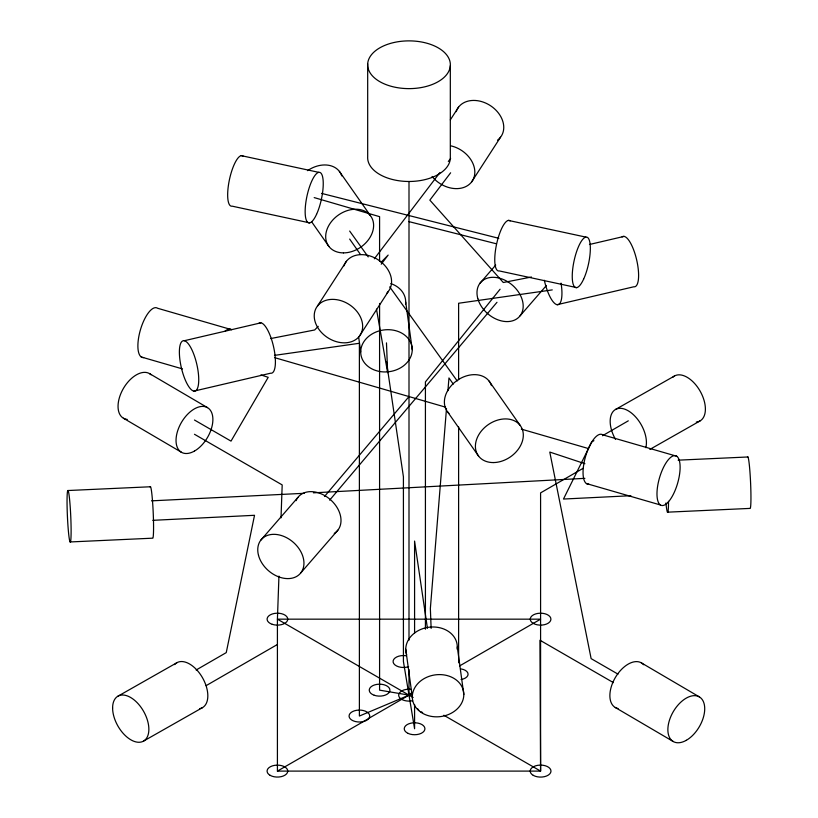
<?xml version="1.0" encoding="UTF-8"?>
<svg xmlns="http://www.w3.org/2000/svg" width="818" height="818" viewBox="0 0 818 818"><rect width="100%" height="100%" fill="white"/><g stroke="black" fill="none" stroke-linecap="round" stroke-linejoin="round"><path stroke-width="1.23" d="M278.948 576.107L277.414 619.165L277.414 771.098L540.586 771.098L540.586 492.876L583.346 468.193M281.014 517.855L282.19 484.921L194.469 434.276M446.495 408.519L430.36 608.51L431.137 628.398M447.927 390.687L448.959 377.947L453.264 384.092M368.846 718.46L369.603 716.957A10.337 5.971 0 0 0 356.515 710.31A10.337 5.971 0 0 0 351.607 719.963A10.337 5.971 0 0 0 368.846 718.46L277.414 771.098M317.476 306.034L346.403 261.3M450.319 119.878L458.581 107.097M359.419 336.167A25.849 19.765 32.9 0 0 338.447 300.001A25.849 19.765 32.9 0 0 317.476 327.128A25.849 19.765 32.9 0 0 359.419 336.167L388.346 291.443M471.597 181.964L500.524 137.23M374.317 258.805L439.828 172.649M448.315 161.494L450.626 158.457M381.229 264.194L388.151 255.083L381.076 262.302M450.626 172.802L429.849 200.124L503.305 282.517L531.455 277.016M500.095 289.204L425.421 381.914L425.421 629.206M324.47 496.516L409 396.566M329.644 500.156L496.986 302.292M480.084 283.11L495.728 265.093M260.85 540.125L297.895 497.436M520.105 315.789L546.455 285.441M300.871 572.805L337.916 530.115M318.233 326.351L314.695 329.961L270.625 338.57M379.583 303.437L379.583 690.147L409 695.126L411.751 692.631M196.146 670.003L226.249 652.621L254.521 515.299L152.802 520.33M593.899 440.687L591.751 441.935L563.479 499.041L630.862 495.718M602.498 435.728L628.306 420.83M206.146 685.637L277.414 644.482M368.949 718.255L412.108 693.337M459.614 665.913L540.586 619.165L277.414 619.165L413.141 697.519M615.484 409.491L674.451 376.014M117.925 696.21L176.882 662.723M649.85 449.419L700.075 420.902M143.549 741.098L202.516 707.611M412.16 693.828L359.388 716.036L359.388 343.274L274.48 355.38M589.461 244.49L624.083 236.402M184.224 340.738L260.891 322.834M544.328 280.267A25.849 7.914 76.9 0 0 557.109 304.695L633.776 286.791A25.849 7.914 76.9 0 0 636.619 259.725A25.849 7.914 76.9 0 0 622.079 236.893M193.917 391.127A25.849 7.914 76.9 0 0 193.917 354.572A25.849 7.914 76.9 0 0 179.377 352.098A25.849 7.914 76.9 0 0 193.917 391.127L270.584 373.212A25.849 7.914 76.9 0 0 273.427 346.157A25.849 7.914 76.9 0 0 258.877 323.325M552.262 289.899L458.612 303.253L458.612 379.746M412.62 700.719L409.982 701.077A10.337 5.971 0 0 1 402.415 699.738L400.585 698.592A10.337 5.971 0 0 1 398.806 694.145C400.779 689.748 406.423 688.981 410.708 689.247M584.89 478.346L313.406 492.835M151.534 500.841L304.48 493.285M678.132 460.166L747.897 456.976M68.068 490.524L150.512 486.761M667.488 512.17L749.932 508.407A25.849 1.667 87.4 0 0 750.535 481.649A25.849 1.667 87.4 0 0 747.468 457.252M70.103 541.956A25.849 1.667 87.4 0 0 70.103 505.401A25.849 1.667 87.4 0 0 67.045 501.362A25.849 1.667 87.4 0 0 70.103 541.956L152.557 538.183A25.849 1.667 87.4 0 0 153.15 511.424A25.849 1.667 87.4 0 0 150.093 487.027M241.238 155.635L318.713 172.332M508.326 220.4L585.811 237.097M309.674 222.864L232.189 206.167A25.849 7.382 -77.8 0 1 229.541 179.142A25.849 7.382 -77.8 0 1 243.11 156.095M576.762 287.629L499.287 270.932A25.849 7.382 -77.8 0 1 496.638 243.907A25.849 7.382 -77.8 0 1 510.197 220.86M321.505 193.375L498.806 238.324M409 221.637L496.414 243.795M676.742 456.239A25.849 9.458 -73.9 0 0 657.365 488.019A25.849 9.458 -73.9 0 0 671.547 497.528A25.849 9.458 -73.9 0 0 676.742 456.239L602.794 434.849A25.849 9.458 -73.9 0 0 585.422 456.945A25.849 9.458 -73.9 0 0 588.827 484.154M274.674 357.66L445.636 407.18M521.342 429.113L588.51 448.571M586.424 483.561L660.361 504.951M141.258 356.985L182.475 368.908M314.194 197.598L379.583 216.658L379.583 261.32M584.921 463.714L549.788 452.068L591.128 658.623L617.999 674.134M260.942 374.92L268.212 377.323L231.013 441.117L194.469 420.023M613.418 682.631L539.952 640.218L540.586 771.098L443.837 715.249M149.5 373.591L207.496 407.63M641.332 662.846L699.329 696.885M123.446 418.233L181.443 452.272M615.269 707.488L673.265 741.527M349.654 231.054L368.202 256.903M389.716 286.883L457.221 380.973M489.092 381.076L520.105 425.34M339.388 171.391L370.411 215.655M349.654 239.06L360.431 254.429M447.589 411.873L478.612 456.137M311.597 221.739L328.908 246.443M376.484 309.122L387.64 372.711L386.474 342.875M427.425 628.275L414.583 541.066L414.583 632.999M386.474 361.812L403.417 476.833L403.417 661.506L414.583 728.756L414.583 704.492M457.293 646.936L463.816 694.533A25.849 21.033 -7.8 0 1 425.176 714.574A25.849 21.033 -7.8 0 1 425.176 678.03A25.849 21.033 -7.8 0 1 463.816 694.533M405.708 302.036L412.241 349.644A25.849 21.033 -7.8 0 1 373.591 369.685A25.849 21.033 -7.8 0 1 373.591 333.13A25.849 21.033 -7.8 0 1 412.241 349.644M405.759 649.288L412.292 696.895M358.652 336.965L360.707 351.996M458.612 426.914L458.612 662.744M450.319 65.716A41.35 23.875 0 0 1 386.894 84.929A41.35 23.875 0 0 1 389.787 43.61A41.35 23.875 0 0 1 450.319 65.716L450.319 158.569A41.35 23.875 0 0 1 407.333 181.463A41.35 23.875 0 0 1 367.681 156.637L367.681 63.794M409 181.606L409 640.177M409 669.574L409 695.126M422.62 712.498A10.337 5.971 0 0 1 420.483 711.548M418.836 710.31A10.337 5.971 0 0 1 417.804 708.869M461.066 668.94A9.468 5.47 0 0 1 468.08 674.216A9.468 5.47 0 0 1 461.066 679.502M408.591 666.67A10.337 5.971 0 0 1 406.096 667.273L403.417 667.478A10.337 5.971 0 0 1 393.172 660.729A10.337 5.971 0 0 1 406.096 655.739M450.626 145.798A25.849 19.765 32.9 0 1 472.569 180.543A25.849 19.765 32.9 0 1 432.078 176.463M456.168 111.657A25.849 19.765 32.9 0 1 491.107 106.115A25.849 19.765 32.9 0 1 497.538 140.164M343.989 265.86A25.849 19.765 32.9 0 1 377.793 259.572A25.849 19.765 32.9 0 1 386.965 292.987M307.568 170.655A25.849 19.56 -35 0 1 341.781 175.921M448.959 413.407A25.849 19.56 -35 0 1 458.029 379.838A25.849 19.56 -35 0 1 491.485 385.615M561.046 283.12A25.849 7.914 76.9 0 1 557.109 304.695M174.623 664.605A25.849 14.796 60.4 0 1 202.516 677.764A25.849 14.796 60.4 0 1 199.766 708.623M143.661 357.578A25.849 9.458 -73.9 0 1 140.267 330.37A25.849 9.458 -73.9 0 1 157.639 308.274L231.576 329.664A25.849 9.458 -73.9 0 0 224.899 331.362M296.024 500.667A25.849 18.865 41 0 1 330.104 499.379A25.849 18.865 41 0 1 334.245 533.428M406.638 654.717A25.849 21.033 -7.8 0 1 429.501 627.171A25.849 21.033 -7.8 0 1 457.15 649.144M390.84 283.601A25.849 21.033 -7.8 0 1 405.575 304.255M668.51 501.332A25.849 1.667 87.4 0 1 665.934 502.998M127.26 419.419A25.849 15.041 -59.6 0 1 122.618 389.859A25.849 15.041 -59.6 0 1 151.085 374.767M618.071 708.521A25.849 15.041 -59.6 0 1 615.269 677.641A25.849 15.041 -59.6 0 1 643.623 664.748M615.484 439.338A25.849 14.796 60.4 0 1 623.613 408.806A25.849 14.796 60.4 0 1 645.811 447.681M672.887 377.17A25.849 14.796 60.4 0 1 700.893 392.538A25.849 14.796 60.4 0 1 696.322 422.047M270.104 775.321A10.337 5.971 0 0 0 287.404 772.642A10.337 5.971 0 0 0 274.746 765.331A10.337 5.971 0 0 0 270.104 775.321M272.251 624.328A10.337 5.971 0 0 0 287.752 619.165A10.337 5.971 0 0 0 272.251 613.991A10.337 5.971 0 0 0 272.251 624.328M533.234 775.341A10.399 6.002 0 0 0 550.626 772.652A10.399 6.002 0 0 0 537.886 765.3A10.399 6.002 0 0 0 533.234 775.341M533.275 623.388A10.337 5.971 0 0 0 550.565 620.709A10.337 5.971 0 0 0 537.907 613.398A10.337 5.971 0 0 0 533.275 623.388M374.204 695.249A10.337 5.971 0 0 0 389.92 690.29A10.337 5.971 0 0 0 374.624 684.911A10.337 5.971 0 0 0 374.204 695.249M407.998 733.357A10.337 5.971 0 0 0 424.777 729.748A10.337 5.971 0 0 0 410.963 723.163A10.337 5.971 0 0 0 407.998 733.357M583.623 279.132A25.849 7.382 -77.8 0 0 587.682 237.557A25.849 7.382 -77.8 0 0 572.559 270.41A25.849 7.382 -77.8 0 0 583.623 279.132M316.535 214.367A25.849 7.382 -77.8 0 0 320.584 172.792A25.849 7.382 -77.8 0 0 305.462 205.645A25.849 7.382 -77.8 0 0 316.535 214.367M343.458 252.885A25.849 19.56 -35 0 0 372.803 220.185A25.849 19.56 -35 0 0 332.711 220.083A25.849 19.56 -35 0 0 343.458 252.885M493.162 462.569A25.849 19.56 -35 0 0 522.497 429.869A25.849 19.56 -35 0 0 482.416 429.777A25.849 19.56 -35 0 0 493.162 462.569M112.608 708.01A25.849 14.796 60.4 0 0 139.796 742.243A25.849 14.796 60.4 0 0 139.796 705.689A25.849 14.796 60.4 0 0 112.608 708.01M258.539 555.473A25.849 18.865 41 0 0 297.2 576.117A25.849 18.865 41 0 0 286.832 537.815A25.849 18.865 41 0 0 258.539 555.473M477.773 298.458A25.849 18.865 41 0 0 516.434 319.102A25.849 18.865 41 0 0 506.076 280.799A25.849 18.865 41 0 0 477.773 298.458M194.469 451.055A25.849 15.041 -59.6 0 0 210.42 410.339A25.849 15.041 -59.6 0 0 178.508 428.458A25.849 15.041 -59.6 0 0 194.469 451.055M686.302 740.31A25.849 15.041 -59.6 0 0 702.253 699.595A25.849 15.041 -59.6 0 0 670.341 717.713A25.849 15.041 -59.6 0 0 686.302 740.31"/></g></svg>
